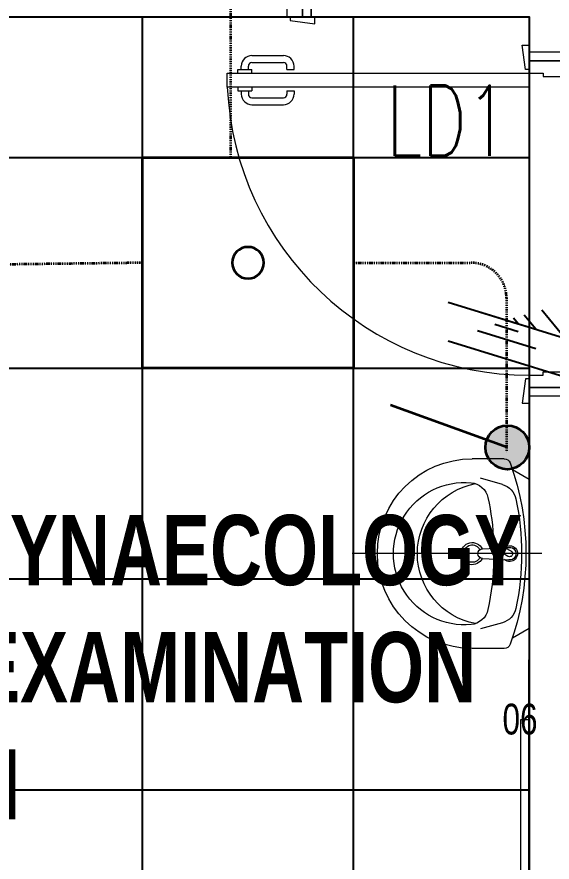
# Model space of a CAD drawing. Extents: x -12260 to 57327, y -29287 to 19916.
# Drawn here: x 22418 to 23941, y -11236 to -8830 of the extents above; entities that cross this region are included whole.
import ezdxf
from ezdxf.enums import TextEntityAlignment as Align

# ---------------------------------------------------------------- set-up
doc = ezdxf.new("R2010")
doc.units = 0
doc.header["$LTSCALE"] = 0.25
doc.linetypes.add('DASHDOT', pattern=[25.4, 12.7, -6.35, 0, -6.35])
for name, color, linetype, lineweight in [('01-First Floor$0$72_EGR_BASE_TEXT', 252, 'Continuous', 5), ('01-First Floor$0$72_EGR_EQP_TAG', 142, 'Continuous', 5), ('01-First Floor$0$LOADING', 253, 'Continuous', 5), ('01-First Floor$0$SANIT', 250, 'Continuous', 5), ('01-First Floor$0$Walls', 251, 'Continuous', 5), ('01-First Floor$0$Wooden Joinery', 251, 'Continuous', 5), ('E-LITE-CIRC-NUMB', 6, 'Continuous', 25), ('E-LITE-CLNG', 150, 'Continuous', 35), ('E-LITE-CLNG-CNDT', 6, 'DASHDOT', 35), ('E-LITE-CTRL', 6, 'Continuous', 25), ('E-LITE-IDEN', 6, 'Continuous', 25), ('E-LITE-SWCH @ 100', 3, 'Continuous', 35), ('E-POWR-WIRE', 6, 'Continuous', 25), ('E-POWR-WIRE @ 100', 6, 'Continuous', 25), ('E-POWR-WIRE @ 20', 6, 'Continuous', 25), ('E-POWR-WIRE @ 50', 6, 'Continuous', 25)]:
    doc.layers.add(name, color=color, linetype=linetype, lineweight=lineweight)
doc.layers.add('01-First Floor$0$FALSE CEILING', color=251, linetype='Continuous')
doc.layers.add('01-First Floor$0$X-WHITE glass', color=255, linetype='Continuous')
doc.styles.add('01-First Floor$0$X3G_ENTITY_257CFD', font='swisscl.ttf', dxfattribs={"height": 200})
doc.styles.add('01-First Floor$0$X3G_ENTITY_9EC9', font='swisscl.ttf', dxfattribs={"height": 0.2})
doc.styles.add('DC_SIMPLEX', font='SIMPLEX.shx', dxfattribs={"width": 0.7})

# ---------------------------------------------------------------- blocks, each defined once
blk = doc.blocks.new('01-First Floor$0$A$C72370EFE')
at = {"layer": '01-First Floor$0$Wooden Joinery'}
for p, q in [((-0.01, -0.04), (-0.02, -0.04)), ((-0.01, -0.03), (-0.01, -0.07)), ((0, -0.03), (-0.01, -0.03)), ((0.04, -0.03), (0.05, -0.03)), ((0.05, -0.03), (0.05, -0.07)), ((0.05, -0.04), (0.06, -0.04)), ((-0.05, -0.07), (-0.05, -0.16)), ((-0.03, -0.07), (-0.03, -0.16)), ((-0.01, -0.06), (-0.02, -0.06)), ((0, -0.07), (-0.01, -0.07)), ((0.04, -0.07), (0.05, -0.07)), ((0.05, -0.06), (0.06, -0.06)), ((0.07, -0.07), (0.07, -0.16)), ((0.09, -0.07), (0.09, -0.16)), ((-0.01, -0.17), (-0.02, -0.17)), ((-0.01, -0.19), (-0.02, -0.19)), ((-0.01, -0.17), (-0.01, -0.19)), ((0.05, -0.17), (0.06, -0.17)), ((0.05, -0.17), (0.05, -0.19)), ((0.05, -0.19), (0.06, -0.19))]:
    blk.add_line(p, q, dxfattribs=at)
for centre, radius, start, end in [((-0.02, -0.07), 0.03, 90, 180), ((0.06, -0.07), 0.03, 0, 90), ((-0.02, -0.07), 0.01, 90, 180), ((0.06, -0.07), 0.01, 0, 90), ((-0.02, -0.16), 0.03, 180, 270), ((-0.02, -0.16), 0.01, 180, 270), ((0.06, -0.16), 0.01, 270, 0), ((0.06, -0.16), 0.03, 270, 0)]:
    blk.add_arc(centre, radius, start, end, dxfattribs=at)
blk = doc.blocks.new('01-First Floor$0$A$C5DAD61B4')
at = {"layer": '01-First Floor$0$Wooden Joinery'}
for points in [[(80, 959.1), (80, 969.1), (10, 979.1), (10, 959.1)], [(940, 959.1), (940, 969.1), (1010, 979.1), (1010, 959.1)], [(70, 859.1), (70, 849.1), (0, 839.1), (0, 859.1)], [(120, 859.1), (120, 0), (80, 0), (80, 859.1)], [(950, 859.1), (950, 849.1), (1020, 839.1), (1020, 859.1)]]:
    blk.add_lwpolyline(points, close=True, dxfattribs=at)
for points in [[(45, 859.1), (45, 959.1), (20, 959.1), (20, 859.1), (45, 859.1)], [(45, 859.1), (80, 859.1), (80, 899.1), (90, 899.1), (90, 959.1), (45, 959.1), (45, 859.1)], [(975, 859.1), (940, 859.1), (940, 899.1), (930, 899.1), (930, 959.1), (975, 959.1), (975, 859.1)], [(975, 859.1), (975, 959.1), (1000, 959.1), (1000, 859.1), (975, 859.1)]]:
    blk.add_lwpolyline(points, dxfattribs=at)
blk.add_arc((80, 859.1), 860, 272.666, 0, dxfattribs=at)
at = {"layer": '01-First Floor$0$Wooden Joinery', "xscale": 999.9999999998854, "yscale": 999.9999999998854, "zscale": 999.9999999998854, "rotation": 180}
blk.add_blockref('01-First Floor$0$A$C72370EFE', (120, 0), dxfattribs=at)
blk = doc.blocks.new('01-First Floor$0$lav-manta 60')
at = {"layer": '01-First Floor$0$SANIT'}
for p, q in [((0, 0.04), (0, -0.56)), ((-0.2658, -0.0529), (-0.2358, 0)), ((-0.2358, 0), (0.2358, 0)), ((0.2658, -0.0529), (0.2358, 0)), ((-0.3, -0.0789), (-0.3, -0.18)), ((-0.015, -0.1473), (-0.0199, -0.064)), ((0.0274, -0.121), (-0.0078, -0.0673)), ((0.0389, -0.1142), (0.0087, -0.0575)), ((0.0191, -0.077), (0.0199, -0.064)), ((0.3, -0.0789), (0.3, -0.18)), ((-0.2185, -0.0841), (-0.2383, -0.1537)), ((0.015, -0.1473), (0.0174, -0.1057)), ((0.2185, -0.0841), (0.2383, -0.1537))]:
    blk.add_line(p, q, dxfattribs=at)
for centre, radius, start, end in [((0, -0.8557), 0.8457, 70.1771, 109.8229), ((0, -0.8696), 0.8457, 78.1914, 101.8086), ((-0.1608, -0.1006), 0.06, 101.8086, 164.0794), ((0, -0.0617), 0.025, 320.7474, 220.368), ((0, -0.0617), 0.02, 353.2671, 186.682), ((0, -0.0617), 0.00966, 25.4127, 215.9577), ((0.1608, -0.1006), 0.06, 15.9206, 78.1914), ((-0.28, -0.0789), 0.02, 109.8229, 180), ((0.28, -0.0789), 0.02, 0, 70.1771), ((-0.1645, -0.189), 0.06, 102.0883, 174.8142), ((0, -0.9572), 0.8457, 91.1572, 102.0883), ((0, -0.9572), 0.8457, 88.5486, 88.844), ((0.0332, -0.1176), 0.00666, 210.6852, 30.6852), ((0, -0.9572), 0.8457, 77.9117, 87.4274), ((0.1645, -0.189), 0.06, 5.1858, 77.9117), ((0, -0.18), 0.035, 115.3106, 64.6894), ((0, -0.18), 0.0275, 117.1496, 62.8504), ((0, -0.1473), 0.015, 180, 0), ((0, -0.18), 0.3, 180, 0), ((0, -0.2039), 0.2252, 174.8142, 5.1858), ((0, -0.1282), 0.2252, 190.6097, 349.3903)]:
    blk.add_arc(centre, radius, start, end, dxfattribs=at)
blk = doc.blocks.new('01-First Floor')
at = {"layer": '01-First Floor$0$FALSE CEILING', "linetype": 'Continuous'}
for p, q in [((22776, -12830), (22776, -8830)), ((23376, -12830), (23376, -8830)), ((20376, -9230), (23876, -9230)), ((20376, -9830), (23876, -9830)), ((20376, -10430), (23876, -10430)), ((20376, -11030), (23876, -11030))]:
    blk.add_line(p, q, dxfattribs=at)
at = {"layer": '01-First Floor$0$FALSE CEILING'}
blk.add_lwpolyline([(20376, -8830), (23876, -8830), (23876, -10710), (23876, -10710), (23876, -12830), (20376, -12830), (20376, -8830)], dxfattribs=at)
at = {"layer": '01-First Floor$0$LOADING'}
blk.add_lwpolyline([(23876, -10830.6), (23851, -10830.6), (23851, -11336.6), (23876, -11336.6), (23876, -10830.6)], dxfattribs=at)
at = {"layer": '01-First Floor$0$Walls'}
for p, q in [((23256, -8730), (23256, -8830)), ((23876, -8830), (23256, -8830)), ((23876, -8930), (23876, -8830)), ((23976, -8930), (23876, -8930)), ((23976, -9910), (23876, -9910)), ((23876, -10710), (23876, -9910))]:
    blk.add_line(p, q, dxfattribs=at)
at = {"layer": '01-First Floor$0$X-WHITE glass', "color": 253, "lineweight": 30, "ltscale": 6, "true_color": 0x9898cc}
blk.add_line((23876, -10660), (23876, -12830), dxfattribs=at)
at = {"layer": '01-First Floor$0$SANIT', "xscale": -900.000000000201, "yscale": 900.000000000201, "zscale": 900.000000000201, "rotation": 270}
blk.add_blockref('01-First Floor$0$lav-manta 60', (23876, -10357.9), dxfattribs=at)
at = {"layer": '01-First Floor$0$Wooden Joinery', "xscale": -1, "rotation": 180}
blk.add_blockref('01-First Floor$0$A$C5DAD61B4', (22256, -7870.9), dxfattribs=at)
at = {"layer": '01-First Floor$0$Wooden Joinery', "rotation": 270}
blk.add_blockref('01-First Floor$0$A$C5DAD61B4', (23016.9, -8910), dxfattribs=at)
at = {"layer": '01-First Floor$0$72_EGR_BASE_TEXT', "insert": (22108.2, -10247.7, 0), "char_height": 200, "width": 3714.666, "attachment_point": 2, "style": '01-First Floor$0$X3G_ENTITY_9EC9'}
blk.add_mtext('{\\fSwis721 LtCn BT|b1|i0|c0|p34;OBSTETRICS AND GYNAECOLOGY CONSULTATION / EXAMINATION ROOM}', dxfattribs=at)
at = {"layer": '01-First Floor$0$72_EGR_EQP_TAG', "insert": (23850.1, -10785.1), "char_height": 87.47, "attachment_point": 2, "style": '01-First Floor$0$X3G_ENTITY_257CFD'}
blk.add_mtext('06', dxfattribs=at)
blk = doc.blocks.new('*U24')
blk.add_hatch(color=256).paths.add_polyline_path([(0.625, -0.625, 1), (0.625, 0.625, 1)])
blk.add_line((0.625, 0), (3.947, -1.2))
blk.add_circle((0.625, 0), 0.625)
at = {"layer": 'E-LITE-CTRL', "style": 'DC_SIMPLEX', "width": 0.7, "flags": 8}
blk.add_attdef('CONTROL', (-26.627, -10.116), '', height=2, rotation=360, dxfattribs=at)
at = {"layer": 'E-LITE-IDEN', "style": 'DC_SIMPLEX', "width": 0.7, "flags": 8}
blk.add_attdef('TYPE', text='', height=2, rotation=360, dxfattribs=at).set_placement((-31.991, -10.116), align=Align.RIGHT)
blk = doc.blocks.new('*U25')
blk.add_lwpolyline([(-300, 300), (-300, -300), (300, -300), (300, 300)], close=True)
blk.add_circle((0, 0), 45)
at = {"layer": 'E-LITE-CIRC-NUMB', "style": 'DC_SIMPLEX', "width": 0.7, "flags": 8}
blk.add_attdef('CIRCUIT', text='', height=200, rotation=0, dxfattribs=at).set_placement((-473.9, 300), align=Align.RIGHT)
at = {"layer": 'E-LITE-CTRL', "style": 'DC_SIMPLEX', "width": 0.7, "flags": 8}
blk.add_attdef('CONTROL', (1118.9, -935), '', height=200, rotation=360, dxfattribs=at)
at = {"layer": 'E-LITE-IDEN', "style": 'DC_SIMPLEX', "width": 0.7, "flags": 8}
blk.add_attdef('TYPE', (460.4, 457.6), '', height=200, rotation=360, dxfattribs=at)
blk = doc.blocks.new('*U46')
for p, q in [((-1.66, 0.515), (1.66, -0.515)), ((1.66, -0.515), (1.001, 0.287)), ((-1.663, -0.587), (1.658, -1.617))]:
    blk.add_line(p, q)
blk = doc.blocks.new('*U687')
at = {"layer": 'E-POWR-WIRE @ 100', "xscale": 100, "yscale": 100, "zscale": 100}
blk.add_blockref('*U46', (23811.8, -9693.1), dxfattribs=at)
at = {"layer": 'E-POWR-WIRE @ 20', "xscale": 20, "yscale": 20, "zscale": 20}
blk.add_blockref('*U46', (23811.8, -9693.1), dxfattribs=at)
at = {"layer": 'E-POWR-WIRE @ 50', "xscale": 50, "yscale": 50, "zscale": 50}
blk.add_blockref('*U46', (23811.8, -9693.1), dxfattribs=at)

msp = doc.modelspace()

# ---------------------------------------------------------------- linework, layer by layer
at = {"layer": 'E-LITE-CLNG-CNDT'}
msp.add_lwpolyline([(23026, -7820), (23026, -9230)], dxfattribs=at)
at = {"layer": 'E-LITE-CLNG-CNDT', "elevation": -0.1}
msp.add_lwpolyline([(22776, -9530), (21573.3, -9544.6)], dxfattribs=at)
msp.add_lwpolyline([(23376, -9530), (23711.5, -9530, -0.414214), (23811.5, -9630), (23811.5, -10069.2)], format="xyb", dxfattribs=at)

# ---------------------------------------------------------------- block references
at = {"layer": 'E-LITE-CLNG'}
ref = msp.add_blockref('*U25', (23076, -9530, -0.1), dxfattribs=dict(at, xscale=-1))
ref.add_attrib('TYPE', 'LD1', (23469.5, -9225.5, -0.1), dxfattribs={"layer": 'E-LITE-IDEN', "height": 200, "rotation": 0, "style": 'DC_SIMPLEX', "width": 0.7, "flags": 8})
at = {"layer": 'E-LITE-CLNG-CNDT'}
msp.add_blockref('01-First Floor', (0, 0), dxfattribs=at)
at = {"layer": 'E-LITE-SWCH @ 100', "xscale": 100, "yscale": 100, "zscale": 100, "rotation": 180}
msp.add_blockref('*U24', (23876.5, -10055.4), dxfattribs=at)
at = {"layer": 'E-POWR-WIRE'}
msp.add_blockref('*U687', (0, 0), dxfattribs=at)

doc.saveas('drawing.dxf')
